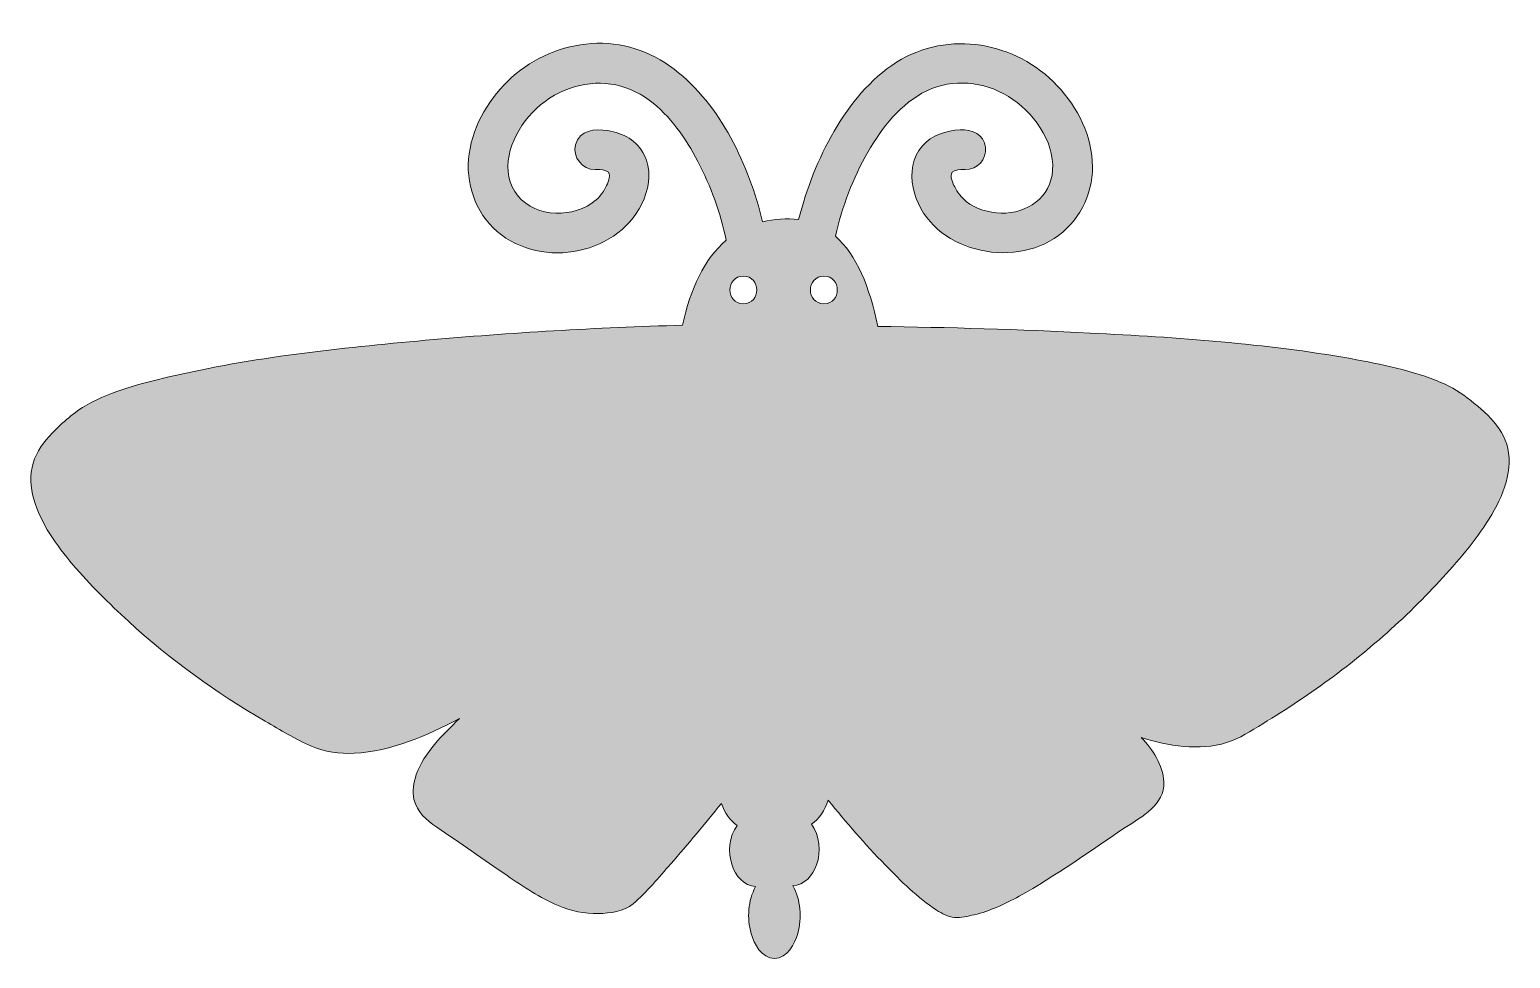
# Model space of a CAD drawing. Header units: inches. Extents: x 0 to 102, y 0 to 64.
import ezdxf

# ---------------------------------------------------------------- set-up
doc = ezdxf.new("R2010")
doc.units = ezdxf.units.IN
doc.header["$MEASUREMENT"] = 0
doc.layers.add('Layer 1', color=7, linetype='Continuous')

msp = doc.modelspace()

# ---------------------------------------------------------------- hatches: boundary and pattern name
at = {"layer": 'Layer 1', "true_color": 0xb2e576}
h = msp.add_hatch(color=63, dxfattribs=at)
h.dxf.hatch_style = 2
edge = h.paths.add_edge_path()
edge.add_spline(control_points=[(98.96, 38.34), (98.32, 38.85), (97.67, 39.26), (96.91, 39.58), (94.95, 40.41), (92.81, 40.84), (90.72, 41.22), (84.82, 42.27), (78.79, 42.67), (72.81, 42.98), (67.95, 43.23), (63.07, 43.37), (58.2, 43.43), (57.66, 46.15), (56.74, 48.37), (55.29, 49.64), (55.75, 51.65), (56.5, 53.63), (57.53, 55.42), (58.49, 57.1), (59.79, 58.76), (61.57, 59.63), (63.35, 60.49), (65.52, 60.27), (67.18, 59.24), (68.84, 58.22), (70.35, 56.21), (70.22, 54.17), (70.1, 52.3), (68.47, 51.18), (66.68, 51.22), (65.84, 51.24), (64.95, 51.5), (64.28, 52.03), (63.95, 52.3), (63.68, 52.64), (63.49, 53.02), (63.37, 53.25), (63.13, 53.77), (63.31, 54.03), (63.51, 54.21), (63.87, 54.22), (64.13, 54.22), (64.13, 54.22), (64.22, 54.22), (64.22, 54.22), (65.04, 54.19), (65.7, 54.92), (65.61, 55.73), (65.51, 56.66), (64.68, 56.97), (63.87, 56.94), (62.9, 56.9), (61.92, 56.58), (61.27, 55.84), (60.58, 55.06), (60.42, 53.98), (60.63, 52.98), (61.51, 48.82), (66.98, 47.33), (70.33, 49.48), (71.97, 50.54), (72.97, 52.45), (72.96, 54.4), (72.96, 56.49), (71.94, 58.48), (70.54, 59.98), (67.71, 63), (63.05, 63.83), (59.5, 61.59), (57.68, 60.44), (56.28, 58.7), (55.21, 56.85), (54.11, 54.96), (53.3, 52.89), (52.76, 50.78), (51.94, 50.88), (51.09, 50.82), (50.29, 50.63), (49.34, 54.49), (47.45, 58.64), (44.21, 61.11), (42.58, 62.35), (40.58, 63.03), (38.52, 62.88), (36.51, 62.73), (34.56, 61.91), (33.06, 60.56), (31.55, 59.2), (30.4, 57.33), (30.12, 55.29), (29.84, 53.32), (30.53, 51.27), (32.05, 49.96), (35.12, 47.31), (40.59, 48.36), (42.14, 52.2), (42.53, 53.15), (42.63, 54.28), (42.15, 55.22), (41.67, 56.19), (40.7, 56.74), (39.65, 56.89), (38.77, 57.02), (37.7, 56.95), (37.43, 55.92), (37.21, 55.06), (37.9, 54.19), (38.79, 54.22), (38.79, 54.22), (38.88, 54.22), (38.88, 54.22), (39.14, 54.22), (39.5, 54.21), (39.7, 54.03), (39.88, 53.77), (39.64, 53.25), (39.52, 53.02), (39.3, 52.57), (38.96, 52.18), (38.55, 51.9), (37.74, 51.34), (36.67, 51.13), (35.7, 51.25), (34.7, 51.37), (33.8, 51.84), (33.26, 52.7), (32.73, 53.55), (32.67, 54.58), (32.95, 55.54), (33.5, 57.48), (35.11, 59.13), (37.01, 59.79), (38.91, 60.46), (40.86, 60.19), (42.49, 58.99), (43.94, 57.91), (45.01, 56.36), (45.84, 54.77), (46.73, 53.07), (47.39, 51.23), (47.79, 49.36), (46.28, 48.07), (45.33, 46.01), (44.78, 43.52), (38.89, 43.35), (32.99, 43), (27.12, 42.48), (21.22, 41.95), (15.25, 41.32), (9.48, 39.96), (7.57, 39.51), (5.59, 39), (3.87, 38.05), (2.97, 37.55), (2.18, 36.83), (1.47, 36.1), (0.89, 35.52), (0.39, 34.84), (0.16, 34.04), (-0.09, 33.23), (-0.03, 32.38), (0.2, 31.57), (0.68, 29.88), (1.77, 28.39), (2.89, 27.06), (4.06, 25.68), (5.37, 24.4), (6.7, 23.17), (9.57, 20.54), (12.74, 18.25), (16.11, 16.3), (17.14, 15.7), (18.19, 15.07), (19.28, 14.58), (20.2, 14.17), (21.22, 14.05), (22.22, 14.1), (24.77, 14.23), (27.23, 15.31), (29.45, 16.48), (28.34, 15.37), (27.01, 14.15), (26.49, 12.63), (26.3, 12.08), (26.19, 11.5), (26.33, 10.92), (26.53, 10.08), (27.2, 9.49), (27.89, 9.02), (29.52, 7.93), (31.11, 6.79), (32.73, 5.69), (33.84, 4.93), (34.99, 4.16), (36.24, 3.63), (37.12, 3.27), (38.05, 3.05), (39, 3.08), (39.81, 3.11), (40.75, 3.21), (41.39, 3.75), (42.34, 4.57), (43.16, 5.56), (43.98, 6.5), (45.17, 7.86), (46.32, 9.25), (47.46, 10.65), (47.68, 10), (48.06, 9.47), (48.53, 9.14), (47.99, 8.37), (47.89, 7.29), (48.19, 6.4), (48.43, 5.69), (49, 4.98), (49.81, 4.93), (49.28, 3.98), (49.21, 2.76), (49.5, 1.72), (49.7, 0.99), (50.21, 0), (51.1, 0), (51.99, 0), (52.5, 0.99), (52.7, 1.72), (52.99, 2.78), (52.92, 4.04), (52.36, 5), (52.36, 5), (52.36, 5), (52.36, 5), (53.17, 5.03), (53.74, 5.71), (54, 6.42), (54.32, 7.33), (54.22, 8.43), (53.65, 9.23), (54.17, 9.57), (54.57, 10.16), (54.79, 10.88), (56.03, 9.35), (57.33, 7.85), (58.71, 6.43), (59.79, 5.32), (60.93, 4.16), (62.25, 3.32), (62.61, 3.09), (63.03, 2.84), (63.47, 2.82), (63.92, 2.79), (64.4, 2.89), (64.84, 3), (65.92, 3.25), (66.94, 3.74), (67.91, 4.27), (70.44, 5.67), (72.8, 7.39), (75.21, 8.99), (76.35, 9.76), (77.93, 10.53), (77.86, 12.13), (77.81, 13.32), (77.09, 14.35), (76.31, 15.18), (78.17, 14.61), (80.28, 14.24), (82.18, 14.83), (83.07, 15.11), (83.86, 15.65), (84.66, 16.13), (85.49, 16.63), (86.32, 17.15), (87.13, 17.7), (90.38, 19.86), (93.39, 22.36), (96.1, 25.17), (97.37, 26.49), (98.61, 27.86), (99.66, 29.37), (100.67, 30.82), (101.68, 32.58), (101.59, 34.41), (101.51, 36.15), (100.24, 37.32), (98.96, 38.34)], knot_values=[0, 0, 0, 0, 1, 1, 1, 2, 2, 2, 3, 3, 3, 4, 4, 4, 5, 5, 5, 6, 6, 6, 7, 7, 7, 8, 8, 8, 9, 9, 9, 10, 10, 10, 11, 11, 11, 12, 12, 12, 13, 13, 13, 14, 14, 14, 15, 15, 15, 16, 16, 16, 17, 17, 17, 18, 18, 18, 19, 19, 19, 20, 20, 20, 21, 21, 21, 22, 22, 22, 23, 23, 23, 24, 24, 24, 25, 25, 25, 26, 26, 26, 27, 27, 27, 28, 28, 28, 29, 29, 29, 30, 30, 30, 31, 31, 31, 32, 32, 32, 33, 33, 33, 34, 34, 34, 35, 35, 35, 36, 36, 36, 37, 37, 37, 38, 38, 38, 39, 39, 39, 40, 40, 40, 41, 41, 41, 42, 42, 42, 43, 43, 43, 44, 44, 44, 45, 45, 45, 46, 46, 46, 47, 47, 47, 48, 48, 48, 49, 49, 49, 50, 50, 50, 51, 51, 51, 52, 52, 52, 53, 53, 53, 54, 54, 54, 55, 55, 55, 56, 56, 56, 57, 57, 57, 58, 58, 58, 59, 59, 59, 60, 60, 60, 61, 61, 61, 62, 62, 62, 63, 63, 63, 64, 64, 64, 65, 65, 65, 66, 66, 66, 67, 67, 67, 68, 68, 68, 69, 69, 69, 70, 70, 70, 71, 71, 71, 72, 72, 72, 73, 73, 73, 74, 74, 74, 75, 75, 75, 76, 76, 76, 77, 77, 77, 78, 78, 78, 79, 79, 79, 80, 80, 80, 81, 81, 81, 82, 82, 82, 83, 83, 83, 84, 84, 84, 85, 85, 85, 86, 86, 86, 87, 87, 87, 88, 88, 88, 89, 89, 89, 90, 90, 90, 91, 91, 91, 92, 92, 92, 93, 93, 93, 94, 94, 94, 95, 95, 95, 95], degree=3, periodic=1)
edge = h.paths.add_edge_path()
edge.add_spline(control_points=[(48.97, 46.89), (50.2, 46.89), (50.2, 44.99), (48.97, 44.99), (47.74, 44.99), (47.74, 46.89), (48.97, 46.89)], knot_values=[0, 0, 0, 0, 1, 1, 1, 2, 2, 2, 2], degree=3, periodic=1)
edge = h.paths.add_edge_path()
edge.add_spline(control_points=[(54.5, 46.89), (55.73, 46.89), (55.73, 44.99), (54.5, 44.99), (53.27, 44.99), (53.27, 46.89), (54.5, 46.89)], knot_values=[0, 0, 0, 0, 1, 1, 1, 2, 2, 2, 2], degree=3, periodic=1)

# ---------------------------------------------------------------- linework, layer by layer
at = {"layer": 'Layer 1', "lineweight": 0}
for points, knots in [([(98.96, 38.34), (98.32, 38.85), (97.67, 39.26), (96.91, 39.58), (94.95, 40.41), (92.81, 40.84), (90.72, 41.22), (84.82, 42.27), (78.79, 42.67), (72.81, 42.98), (67.95, 43.23), (63.07, 43.37), (58.2, 43.43), (57.66, 46.15), (56.74, 48.37), (55.29, 49.64), (55.75, 51.65), (56.5, 53.63), (57.53, 55.42), (58.49, 57.1), (59.79, 58.76), (61.57, 59.63), (63.35, 60.49), (65.52, 60.27), (67.18, 59.24), (68.84, 58.22), (70.35, 56.21), (70.22, 54.17), (70.1, 52.3), (68.47, 51.18), (66.68, 51.22), (65.84, 51.24), (64.95, 51.5), (64.28, 52.03), (63.95, 52.3), (63.68, 52.64), (63.49, 53.02), (63.37, 53.25), (63.13, 53.77), (63.31, 54.03), (63.51, 54.21), (63.87, 54.22), (64.13, 54.22), (64.13, 54.22), (64.22, 54.22), (64.22, 54.22), (65.04, 54.19), (65.7, 54.92), (65.61, 55.73), (65.51, 56.66), (64.68, 56.97), (63.87, 56.94), (62.9, 56.9), (61.92, 56.58), (61.27, 55.84), (60.58, 55.06), (60.42, 53.98), (60.63, 52.98), (61.51, 48.82), (66.98, 47.33), (70.33, 49.48), (71.97, 50.54), (72.97, 52.45), (72.96, 54.4), (72.96, 56.49), (71.94, 58.48), (70.54, 59.98), (67.71, 63), (63.05, 63.83), (59.5, 61.59), (57.68, 60.44), (56.28, 58.7), (55.21, 56.85), (54.11, 54.96), (53.3, 52.89), (52.76, 50.78), (51.94, 50.88), (51.09, 50.82), (50.29, 50.63), (49.34, 54.49), (47.45, 58.64), (44.21, 61.11), (42.58, 62.35), (40.58, 63.03), (38.52, 62.88), (36.51, 62.73), (34.56, 61.91), (33.06, 60.56), (31.55, 59.2), (30.4, 57.33), (30.12, 55.29), (29.84, 53.32), (30.53, 51.27), (32.05, 49.96), (35.12, 47.31), (40.59, 48.36), (42.14, 52.2), (42.53, 53.15), (42.63, 54.28), (42.15, 55.22), (41.67, 56.19), (40.7, 56.74), (39.65, 56.89), (38.77, 57.02), (37.7, 56.95), (37.43, 55.92), (37.21, 55.06), (37.9, 54.19), (38.79, 54.22), (38.79, 54.22), (38.88, 54.22), (38.88, 54.22), (39.14, 54.22), (39.5, 54.21), (39.7, 54.03), (39.88, 53.77), (39.64, 53.25), (39.52, 53.02), (39.3, 52.57), (38.96, 52.18), (38.55, 51.9), (37.74, 51.34), (36.67, 51.13), (35.7, 51.25), (34.7, 51.37), (33.8, 51.84), (33.26, 52.7), (32.73, 53.55), (32.67, 54.58), (32.95, 55.54), (33.5, 57.48), (35.11, 59.13), (37.01, 59.79), (38.91, 60.46), (40.86, 60.19), (42.49, 58.99), (43.94, 57.91), (45.01, 56.36), (45.84, 54.77), (46.73, 53.07), (47.39, 51.23), (47.79, 49.36), (46.28, 48.07), (45.33, 46.01), (44.78, 43.52), (38.89, 43.35), (32.99, 43), (27.12, 42.48), (21.22, 41.95), (15.25, 41.32), (9.48, 39.96), (7.57, 39.51), (5.59, 39), (3.87, 38.05), (2.97, 37.55), (2.18, 36.83), (1.47, 36.1), (0.89, 35.52), (0.39, 34.84), (0.16, 34.04), (-0.09, 33.23), (-0.03, 32.38), (0.2, 31.57), (0.68, 29.88), (1.77, 28.39), (2.89, 27.06), (4.06, 25.68), (5.37, 24.4), (6.7, 23.17), (9.57, 20.54), (12.74, 18.25), (16.11, 16.3), (17.14, 15.7), (18.19, 15.07), (19.28, 14.58), (20.2, 14.17), (21.22, 14.05), (22.22, 14.1), (24.77, 14.23), (27.23, 15.31), (29.45, 16.48), (28.34, 15.37), (27.01, 14.15), (26.49, 12.63), (26.3, 12.08), (26.19, 11.5), (26.33, 10.92), (26.53, 10.08), (27.2, 9.49), (27.89, 9.02), (29.52, 7.93), (31.11, 6.79), (32.73, 5.69), (33.84, 4.93), (34.99, 4.16), (36.24, 3.63), (37.12, 3.27), (38.05, 3.05), (39, 3.08), (39.81, 3.11), (40.75, 3.21), (41.39, 3.75), (42.34, 4.57), (43.16, 5.56), (43.98, 6.5), (45.17, 7.86), (46.32, 9.25), (47.46, 10.65), (47.68, 10), (48.06, 9.47), (48.53, 9.14), (47.99, 8.37), (47.89, 7.29), (48.19, 6.4), (48.43, 5.69), (49, 4.98), (49.81, 4.93), (49.28, 3.98), (49.21, 2.76), (49.5, 1.72), (49.7, 0.99), (50.21, 0), (51.1, 0), (51.99, 0), (52.5, 0.99), (52.7, 1.72), (52.99, 2.78), (52.92, 4.04), (52.36, 5), (52.36, 5), (52.36, 5), (52.36, 5), (53.17, 5.03), (53.74, 5.71), (54, 6.42), (54.32, 7.33), (54.22, 8.43), (53.65, 9.23), (54.17, 9.57), (54.57, 10.16), (54.79, 10.88), (56.03, 9.35), (57.33, 7.85), (58.71, 6.43), (59.79, 5.32), (60.93, 4.16), (62.25, 3.32), (62.61, 3.09), (63.03, 2.84), (63.47, 2.82), (63.92, 2.79), (64.4, 2.89), (64.84, 3), (65.92, 3.25), (66.94, 3.74), (67.91, 4.27), (70.44, 5.67), (72.8, 7.39), (75.21, 8.99), (76.35, 9.76), (77.93, 10.53), (77.86, 12.13), (77.81, 13.32), (77.09, 14.35), (76.31, 15.18), (78.17, 14.61), (80.28, 14.24), (82.18, 14.83), (83.07, 15.11), (83.86, 15.65), (84.66, 16.13), (85.49, 16.63), (86.32, 17.15), (87.13, 17.7), (90.38, 19.86), (93.39, 22.36), (96.1, 25.17), (97.37, 26.49), (98.61, 27.86), (99.66, 29.37), (100.67, 30.82), (101.68, 32.58), (101.59, 34.41), (101.51, 36.15), (100.24, 37.32), (98.96, 38.34)], [0, 0, 0, 0, 1, 1, 1, 2, 2, 2, 3, 3, 3, 4, 4, 4, 5, 5, 5, 6, 6, 6, 7, 7, 7, 8, 8, 8, 9, 9, 9, 10, 10, 10, 11, 11, 11, 12, 12, 12, 13, 13, 13, 14, 14, 14, 15, 15, 15, 16, 16, 16, 17, 17, 17, 18, 18, 18, 19, 19, 19, 20, 20, 20, 21, 21, 21, 22, 22, 22, 23, 23, 23, 24, 24, 24, 25, 25, 25, 26, 26, 26, 27, 27, 27, 28, 28, 28, 29, 29, 29, 30, 30, 30, 31, 31, 31, 32, 32, 32, 33, 33, 33, 34, 34, 34, 35, 35, 35, 36, 36, 36, 37, 37, 37, 38, 38, 38, 39, 39, 39, 40, 40, 40, 41, 41, 41, 42, 42, 42, 43, 43, 43, 44, 44, 44, 45, 45, 45, 46, 46, 46, 47, 47, 47, 48, 48, 48, 49, 49, 49, 50, 50, 50, 51, 51, 51, 52, 52, 52, 53, 53, 53, 54, 54, 54, 55, 55, 55, 56, 56, 56, 57, 57, 57, 58, 58, 58, 59, 59, 59, 60, 60, 60, 61, 61, 61, 62, 62, 62, 63, 63, 63, 64, 64, 64, 65, 65, 65, 66, 66, 66, 67, 67, 67, 68, 68, 68, 69, 69, 69, 70, 70, 70, 71, 71, 71, 72, 72, 72, 73, 73, 73, 74, 74, 74, 75, 75, 75, 76, 76, 76, 77, 77, 77, 78, 78, 78, 79, 79, 79, 80, 80, 80, 81, 81, 81, 82, 82, 82, 83, 83, 83, 84, 84, 84, 85, 85, 85, 86, 86, 86, 87, 87, 87, 88, 88, 88, 89, 89, 89, 90, 90, 90, 91, 91, 91, 92, 92, 92, 93, 93, 93, 94, 94, 94, 95, 95, 95, 95]), ([(48.97, 46.89), (50.2, 46.89), (50.2, 44.99), (48.97, 44.99), (47.74, 44.99), (47.74, 46.89), (48.97, 46.89)], [0, 0, 0, 0, 1, 1, 1, 2, 2, 2, 2]), ([(54.5, 46.89), (55.73, 46.89), (55.73, 44.99), (54.5, 44.99), (53.27, 44.99), (53.27, 46.89), (54.5, 46.89)], [0, 0, 0, 0, 1, 1, 1, 2, 2, 2, 2])]:
    msp.add_open_spline(points, degree=3, knots=knots, dxfattribs=at)

doc.saveas('drawing.dxf')
